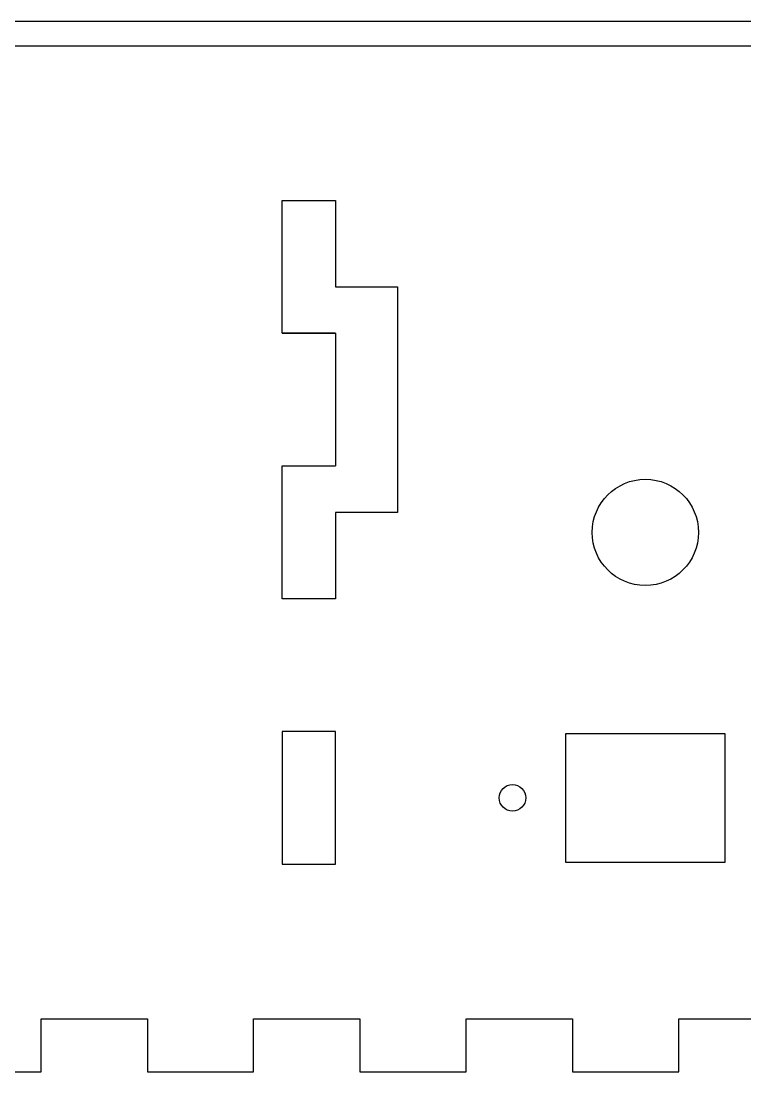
# Model space of a CAD drawing. Header units: millimetres. Extents: x -118 to 1034, y -2217 to 612.
# Drawn here: x 517.2 to 599, y 492.9 to 611.6 of the extents above; entities that cross this region are included whole.
import ezdxf

# ---------------------------------------------------------------- set-up
doc = ezdxf.new("R2010")
doc.units = ezdxf.units.MM
doc.layers.add('Holes', color=1, linetype='Continuous', plot=False)
doc.layers.add('text', color=5, linetype='Continuous')

# ---------------------------------------------------------------- blocks, each defined once
blk = doc.blocks.new('Back Panel')
for p, q in [((0, 2.8), (208.5, 2.8)), ((0, 2.8), (208.5, 2.8)), ((0, 2.8), (208.5, 2.8)), ((0, 2.8), (208.5, 2.8)), ((0, 2.8), (208.5, 2.8)), ((0, 2.8), (208.5, 2.8)), ((0, 2.8), (208.5, 2.8)), ((0, 2.8), (208.5, 2.8)), ((0, 2.8), (208.5, 2.8)), ((0, 2.8), (208.5, 2.8)), ((0, 2.8), (208.5, 2.8)), ((0, 2.8), (208.5, 2.8)), ((0, 2.8), (208.5, 2.8)), ((0, 2.8), (208.5, 2.8)), ((0, 2.8), (208.5, 2.8)), ((0, 2.8), (208.5, 2.8)), ((0, 2.8), (208.5, 2.8)), ((0, 2.8), (208.5, 2.8)), ((0, 2.8), (208.5, 2.8)), ((0, 2.8), (208.5, 2.8)), ((0, 2.8), (208.5, 2.8)), ((0, 2.8), (208.5, 2.8)), ((0, 2.8), (208.5, 2.8)), ((0, 2.8), (208.5, 2.8)), ((0, 2.8), (208.5, 2.8)), ((0, 2.8), (208.5, 2.8)), ((0, 2.8), (208.5, 2.8)), ((0, 2.8), (208.5, 2.8)), ((0, 2.8), (208.5, 2.8)), ((0, 2.8), (208.5, 2.8)), ((84, -115.95), (84, -109.95)), ((84, -109.95), (96, -109.95)), ((84, -115.95), (84, -109.95)), ((84, -109.95), (96, -109.95)), ((84, -115.95), (84, -109.95)), ((84, -109.95), (96, -109.95)), ((84, -115.95), (84, -109.95)), ((84, -109.95), (96, -109.95)), ((84, -115.95), (84, -109.95)), ((84, -109.95), (96, -109.95)), ((84, -115.95), (84, -109.95)), ((84, -109.95), (96, -109.95)), ((84, -115.95), (84, -109.95)), ((84, -109.95), (96, -109.95)), ((84, -115.95), (84, -109.95)), ((84, -109.95), (96, -109.95)), ((84, -115.95), (84, -109.95)), ((84, -109.95), (96, -109.95)), ((84, -115.95), (84, -109.95)), ((84, -109.95), (96, -109.95)), ((84, -115.95), (84, -109.95)), ((84, -109.95), (96, -109.95)), ((84, -115.95), (84, -109.95)), ((84, -109.95), (96, -109.95)), ((84, -115.95), (84, -109.95)), ((84, -109.95), (96, -109.95)), ((84, -115.95), (84, -109.95)), ((84, -109.95), (96, -109.95)), ((84, -115.95), (84, -109.95)), ((84, -109.95), (96, -109.95)), ((84, -115.95), (84, -109.95)), ((84, -109.95), (96, -109.95)), ((84, -115.95), (84, -109.95)), ((84, -109.95), (96, -109.95)), ((84, -115.95), (84, -109.95)), ((84, -109.95), (96, -109.95)), ((84, -115.95), (84, -109.95)), ((84, -109.95), (96, -109.95)), ((84, -115.95), (84, -109.95)), ((84, -109.95), (96, -109.95)), ((84, -115.95), (84, -109.95)), ((84, -109.95), (96, -109.95)), ((84, -115.95), (84, -109.95)), ((84, -109.95), (96, -109.95)), ((84, -115.95), (84, -109.95)), ((84, -109.95), (96, -109.95)), ((84, -115.95), (84, -109.95)), ((84, -109.95), (96, -109.95)), ((84, -115.95), (84, -109.95)), ((84, -109.95), (96, -109.95)), ((84, -115.95), (84, -109.95)), ((84, -109.95), (96, -109.95)), ((84, -115.95), (84, -109.95)), ((84, -109.95), (96, -109.95)), ((84, -115.95), (84, -109.95)), ((84, -109.95), (96, -109.95)), ((84, -115.95), (84, -109.95)), ((84, -109.95), (96, -109.95)), ((84, -115.95), (84, -109.95)), ((84, -109.95), (96, -109.95)), ((96, -109.95), (96, -115.95)), ((96, -109.95), (96, -115.95)), ((96, -109.95), (96, -115.95)), ((96, -109.95), (96, -115.95)), ((96, -109.95), (96, -115.95)), ((96, -109.95), (96, -115.95)), ((96, -109.95), (96, -115.95)), ((96, -109.95), (96, -115.95)), ((96, -109.95), (96, -115.95)), ((96, -109.95), (96, -115.95)), ((96, -109.95), (96, -115.95)), ((96, -109.95), (96, -115.95)), ((96, -109.95), (96, -115.95)), ((96, -109.95), (96, -115.95)), ((96, -109.95), (96, -115.95)), ((96, -109.95), (96, -115.95)), ((96, -109.95), (96, -115.95)), ((96, -109.95), (96, -115.95)), ((96, -109.95), (96, -115.95)), ((96, -109.95), (96, -115.95)), ((96, -109.95), (96, -115.95)), ((96, -109.95), (96, -115.95)), ((96, -109.95), (96, -115.95)), ((96, -109.95), (96, -115.95)), ((96, -109.95), (96, -115.95)), ((96, -109.95), (96, -115.95)), ((96, -109.95), (96, -115.95)), ((96, -109.95), (96, -115.95)), ((96, -109.95), (96, -115.95)), ((96, -109.95), (96, -115.95)), ((108, -115.95), (108, -109.95)), ((108, -109.95), (120, -109.95)), ((108, -115.95), (108, -109.95)), ((108, -109.95), (120, -109.95)), ((108, -115.95), (108, -109.95)), ((108, -109.95), (120, -109.95)), ((108, -115.95), (108, -109.95)), ((108, -109.95), (120, -109.95)), ((108, -115.95), (108, -109.95)), ((108, -109.95), (120, -109.95)), ((108, -115.95), (108, -109.95)), ((108, -109.95), (120, -109.95)), ((108, -115.95), (108, -109.95)), ((108, -109.95), (120, -109.95)), ((108, -115.95), (108, -109.95)), ((108, -109.95), (120, -109.95)), ((108, -115.95), (108, -109.95)), ((108, -109.95), (120, -109.95)), ((108, -115.95), (108, -109.95)), ((108, -109.95), (120, -109.95)), ((108, -115.95), (108, -109.95)), ((108, -109.95), (120, -109.95)), ((108, -115.95), (108, -109.95)), ((108, -109.95), (120, -109.95)), ((108, -115.95), (108, -109.95)), ((108, -109.95), (120, -109.95)), ((108, -115.95), (108, -109.95)), ((108, -109.95), (120, -109.95)), ((108, -115.95), (108, -109.95)), ((108, -109.95), (120, -109.95)), ((108, -115.95), (108, -109.95)), ((108, -109.95), (120, -109.95)), ((108, -115.95), (108, -109.95)), ((108, -109.95), (120, -109.95)), ((108, -115.95), (108, -109.95)), ((108, -109.95), (120, -109.95)), ((108, -115.95), (108, -109.95)), ((108, -109.95), (120, -109.95)), ((108, -115.95), (108, -109.95)), ((108, -109.95), (120, -109.95)), ((108, -115.95), (108, -109.95)), ((108, -109.95), (120, -109.95)), ((108, -115.95), (108, -109.95)), ((108, -109.95), (120, -109.95)), ((108, -115.95), (108, -109.95)), ((108, -109.95), (120, -109.95)), ((108, -115.95), (108, -109.95)), ((108, -109.95), (120, -109.95)), ((108, -115.95), (108, -109.95)), ((108, -109.95), (120, -109.95)), ((108, -115.95), (108, -109.95)), ((108, -109.95), (120, -109.95)), ((108, -115.95), (108, -109.95)), ((108, -109.95), (120, -109.95)), ((108, -115.95), (108, -109.95)), ((108, -109.95), (120, -109.95)), ((108, -115.95), (108, -109.95)), ((108, -109.95), (120, -109.95)), ((108, -115.95), (108, -109.95)), ((108, -109.95), (120, -109.95)), ((120, -109.95), (120, -115.95)), ((120, -109.95), (120, -115.95)), ((120, -109.95), (120, -115.95)), ((120, -109.95), (120, -115.95)), ((120, -109.95), (120, -115.95)), ((120, -109.95), (120, -115.95)), ((120, -109.95), (120, -115.95)), ((120, -109.95), (120, -115.95)), ((120, -109.95), (120, -115.95)), ((120, -109.95), (120, -115.95)), ((120, -109.95), (120, -115.95)), ((120, -109.95), (120, -115.95)), ((120, -109.95), (120, -115.95)), ((120, -109.95), (120, -115.95)), ((120, -109.95), (120, -115.95)), ((120, -109.95), (120, -115.95)), ((120, -109.95), (120, -115.95)), ((120, -109.95), (120, -115.95)), ((120, -109.95), (120, -115.95)), ((120, -109.95), (120, -115.95)), ((120, -109.95), (120, -115.95)), ((120, -109.95), (120, -115.95)), ((120, -109.95), (120, -115.95)), ((120, -109.95), (120, -115.95)), ((120, -109.95), (120, -115.95)), ((120, -109.95), (120, -115.95)), ((120, -109.95), (120, -115.95)), ((120, -109.95), (120, -115.95)), ((120, -109.95), (120, -115.95)), ((120, -109.95), (120, -115.95)), ((132, -115.95), (132, -109.95)), ((132, -109.95), (144, -109.95)), ((132, -115.95), (132, -109.95)), ((132, -109.95), (144, -109.95)), ((132, -115.95), (132, -109.95)), ((132, -109.95), (144, -109.95)), ((132, -115.95), (132, -109.95)), ((132, -109.95), (144, -109.95)), ((132, -115.95), (132, -109.95)), ((132, -109.95), (144, -109.95)), ((132, -115.95), (132, -109.95)), ((132, -109.95), (144, -109.95)), ((132, -115.95), (132, -109.95)), ((132, -109.95), (144, -109.95)), ((132, -115.95), (132, -109.95)), ((132, -109.95), (144, -109.95)), ((132, -115.95), (132, -109.95)), ((132, -109.95), (144, -109.95)), ((132, -115.95), (132, -109.95)), ((132, -109.95), (144, -109.95)), ((132, -115.95), (132, -109.95)), ((132, -109.95), (144, -109.95)), ((132, -115.95), (132, -109.95)), ((132, -109.95), (144, -109.95)), ((132, -115.95), (132, -109.95)), ((132, -109.95), (144, -109.95)), ((132, -115.95), (132, -109.95)), ((132, -109.95), (144, -109.95)), ((132, -115.95), (132, -109.95)), ((132, -109.95), (144, -109.95)), ((132, -115.95), (132, -109.95)), ((132, -109.95), (144, -109.95)), ((132, -115.95), (132, -109.95)), ((132, -109.95), (144, -109.95)), ((132, -115.95), (132, -109.95)), ((132, -109.95), (144, -109.95)), ((132, -115.95), (132, -109.95)), ((132, -109.95), (144, -109.95)), ((132, -115.95), (132, -109.95)), ((132, -109.95), (144, -109.95)), ((132, -115.95), (132, -109.95)), ((132, -109.95), (144, -109.95)), ((132, -115.95), (132, -109.95)), ((132, -109.95), (144, -109.95)), ((132, -115.95), (132, -109.95)), ((132, -109.95), (144, -109.95)), ((132, -115.95), (132, -109.95)), ((132, -109.95), (144, -109.95)), ((132, -115.95), (132, -109.95)), ((132, -109.95), (144, -109.95)), ((132, -115.95), (132, -109.95)), ((132, -109.95), (144, -109.95)), ((132, -115.95), (132, -109.95)), ((132, -109.95), (144, -109.95)), ((132, -115.95), (132, -109.95)), ((132, -109.95), (144, -109.95)), ((132, -115.95), (132, -109.95)), ((132, -109.95), (144, -109.95)), ((132, -115.95), (132, -109.95)), ((132, -109.95), (144, -109.95)), ((144, -109.95), (144, -115.95)), ((144, -109.95), (144, -115.95)), ((144, -109.95), (144, -115.95)), ((144, -109.95), (144, -115.95)), ((144, -109.95), (144, -115.95)), ((144, -109.95), (144, -115.95)), ((144, -109.95), (144, -115.95)), ((144, -109.95), (144, -115.95)), ((144, -109.95), (144, -115.95)), ((144, -109.95), (144, -115.95)), ((144, -109.95), (144, -115.95)), ((144, -109.95), (144, -115.95)), ((144, -109.95), (144, -115.95)), ((144, -109.95), (144, -115.95)), ((144, -109.95), (144, -115.95)), ((144, -109.95), (144, -115.95)), ((144, -109.95), (144, -115.95)), ((144, -109.95), (144, -115.95)), ((144, -109.95), (144, -115.95)), ((144, -109.95), (144, -115.95)), ((144, -109.95), (144, -115.95)), ((144, -109.95), (144, -115.95)), ((144, -109.95), (144, -115.95)), ((144, -109.95), (144, -115.95)), ((144, -109.95), (144, -115.95)), ((144, -109.95), (144, -115.95)), ((144, -109.95), (144, -115.95)), ((144, -109.95), (144, -115.95)), ((144, -109.95), (144, -115.95)), ((144, -109.95), (144, -115.95)), ((156, -115.95), (156, -109.95)), ((156, -109.95), (168, -109.95)), ((156, -115.95), (156, -109.95)), ((156, -109.95), (168, -109.95)), ((156, -115.95), (156, -109.95)), ((156, -109.95), (168, -109.95)), ((156, -115.95), (156, -109.95)), ((156, -109.95), (168, -109.95)), ((156, -115.95), (156, -109.95)), ((156, -109.95), (168, -109.95)), ((156, -115.95), (156, -109.95)), ((156, -109.95), (168, -109.95)), ((156, -115.95), (156, -109.95)), ((156, -109.95), (168, -109.95)), ((156, -115.95), (156, -109.95)), ((156, -109.95), (168, -109.95)), ((156, -115.95), (156, -109.95)), ((156, -109.95), (168, -109.95)), ((156, -115.95), (156, -109.95)), ((156, -109.95), (168, -109.95)), ((156, -115.95), (156, -109.95)), ((156, -109.95), (168, -109.95)), ((156, -115.95), (156, -109.95)), ((156, -109.95), (168, -109.95)), ((156, -115.95), (156, -109.95)), ((156, -109.95), (168, -109.95)), ((156, -115.95), (156, -109.95)), ((156, -109.95), (168, -109.95)), ((156, -115.95), (156, -109.95)), ((156, -109.95), (168, -109.95)), ((156, -115.95), (156, -109.95)), ((156, -109.95), (168, -109.95)), ((156, -115.95), (156, -109.95)), ((156, -109.95), (168, -109.95)), ((156, -115.95), (156, -109.95)), ((156, -109.95), (168, -109.95)), ((156, -115.95), (156, -109.95)), ((156, -109.95), (168, -109.95)), ((156, -115.95), (156, -109.95)), ((156, -109.95), (168, -109.95)), ((156, -115.95), (156, -109.95)), ((156, -109.95), (168, -109.95)), ((156, -115.95), (156, -109.95)), ((156, -109.95), (168, -109.95)), ((156, -115.95), (156, -109.95)), ((156, -109.95), (168, -109.95)), ((156, -115.95), (156, -109.95)), ((156, -109.95), (168, -109.95)), ((156, -115.95), (156, -109.95)), ((156, -109.95), (168, -109.95)), ((156, -115.95), (156, -109.95)), ((156, -109.95), (168, -109.95)), ((156, -115.95), (156, -109.95)), ((156, -109.95), (168, -109.95)), ((156, -115.95), (156, -109.95)), ((156, -109.95), (168, -109.95)), ((156, -115.95), (156, -109.95)), ((156, -109.95), (168, -109.95)), ((156, -115.95), (156, -109.95)), ((156, -109.95), (168, -109.95)), ((72, -115.95), (84, -115.95)), ((72, -115.95), (84, -115.95)), ((72, -115.95), (84, -115.95)), ((72, -115.95), (84, -115.95)), ((72, -115.95), (84, -115.95)), ((72, -115.95), (84, -115.95)), ((72, -115.95), (84, -115.95)), ((72, -115.95), (84, -115.95)), ((72, -115.95), (84, -115.95)), ((72, -115.95), (84, -115.95)), ((72, -115.95), (84, -115.95)), ((72, -115.95), (84, -115.95)), ((72, -115.95), (84, -115.95)), ((72, -115.95), (84, -115.95)), ((72, -115.95), (84, -115.95)), ((72, -115.95), (84, -115.95)), ((72, -115.95), (84, -115.95)), ((72, -115.95), (84, -115.95)), ((72, -115.95), (84, -115.95)), ((72, -115.95), (84, -115.95)), ((72, -115.95), (84, -115.95)), ((72, -115.95), (84, -115.95)), ((72, -115.95), (84, -115.95)), ((72, -115.95), (84, -115.95)), ((72, -115.95), (84, -115.95)), ((72, -115.95), (84, -115.95)), ((72, -115.95), (84, -115.95)), ((72, -115.95), (84, -115.95)), ((72, -115.95), (84, -115.95)), ((72, -115.95), (84, -115.95)), ((96, -115.95), (108, -115.95)), ((96, -115.95), (108, -115.95)), ((96, -115.95), (108, -115.95)), ((96, -115.95), (108, -115.95)), ((96, -115.95), (108, -115.95)), ((96, -115.95), (108, -115.95)), ((96, -115.95), (108, -115.95)), ((96, -115.95), (108, -115.95)), ((96, -115.95), (108, -115.95)), ((96, -115.95), (108, -115.95)), ((96, -115.95), (108, -115.95)), ((96, -115.95), (108, -115.95)), ((96, -115.95), (108, -115.95)), ((96, -115.95), (108, -115.95)), ((96, -115.95), (108, -115.95)), ((96, -115.95), (108, -115.95)), ((96, -115.95), (108, -115.95)), ((96, -115.95), (108, -115.95)), ((96, -115.95), (108, -115.95)), ((96, -115.95), (108, -115.95)), ((96, -115.95), (108, -115.95)), ((96, -115.95), (108, -115.95)), ((96, -115.95), (108, -115.95)), ((96, -115.95), (108, -115.95)), ((96, -115.95), (108, -115.95)), ((96, -115.95), (108, -115.95)), ((96, -115.95), (108, -115.95)), ((96, -115.95), (108, -115.95)), ((96, -115.95), (108, -115.95)), ((96, -115.95), (108, -115.95)), ((120, -115.95), (132, -115.95)), ((120, -115.95), (132, -115.95)), ((120, -115.95), (132, -115.95)), ((120, -115.95), (132, -115.95)), ((120, -115.95), (132, -115.95)), ((120, -115.95), (132, -115.95)), ((120, -115.95), (132, -115.95)), ((120, -115.95), (132, -115.95)), ((120, -115.95), (132, -115.95)), ((120, -115.95), (132, -115.95)), ((120, -115.95), (132, -115.95)), ((120, -115.95), (132, -115.95)), ((120, -115.95), (132, -115.95)), ((120, -115.95), (132, -115.95)), ((120, -115.95), (132, -115.95)), ((120, -115.95), (132, -115.95)), ((120, -115.95), (132, -115.95)), ((120, -115.95), (132, -115.95)), ((120, -115.95), (132, -115.95)), ((120, -115.95), (132, -115.95)), ((120, -115.95), (132, -115.95)), ((120, -115.95), (132, -115.95)), ((120, -115.95), (132, -115.95)), ((120, -115.95), (132, -115.95)), ((120, -115.95), (132, -115.95)), ((120, -115.95), (132, -115.95)), ((120, -115.95), (132, -115.95)), ((120, -115.95), (132, -115.95)), ((120, -115.95), (132, -115.95)), ((120, -115.95), (132, -115.95)), ((144, -115.95), (156, -115.95)), ((144, -115.95), (156, -115.95)), ((144, -115.95), (156, -115.95)), ((144, -115.95), (156, -115.95)), ((144, -115.95), (156, -115.95)), ((144, -115.95), (156, -115.95)), ((144, -115.95), (156, -115.95)), ((144, -115.95), (156, -115.95)), ((144, -115.95), (156, -115.95)), ((144, -115.95), (156, -115.95)), ((144, -115.95), (156, -115.95)), ((144, -115.95), (156, -115.95)), ((144, -115.95), (156, -115.95)), ((144, -115.95), (156, -115.95)), ((144, -115.95), (156, -115.95)), ((144, -115.95), (156, -115.95)), ((144, -115.95), (156, -115.95)), ((144, -115.95), (156, -115.95)), ((144, -115.95), (156, -115.95)), ((144, -115.95), (156, -115.95)), ((144, -115.95), (156, -115.95)), ((144, -115.95), (156, -115.95)), ((144, -115.95), (156, -115.95)), ((144, -115.95), (156, -115.95)), ((144, -115.95), (156, -115.95)), ((144, -115.95), (156, -115.95)), ((144, -115.95), (156, -115.95)), ((144, -115.95), (156, -115.95)), ((144, -115.95), (156, -115.95)), ((144, -115.95), (156, -115.95))]:
    blk.add_line(p, q)
at = {"layer": 'Holes'}
for p, q in [((111.23, -32.48), (111.23, -17.48)), ((111.23, -17.48), (117.23, -17.48)), ((111.23, -32.48), (111.23, -17.48)), ((111.23, -17.48), (117.23, -17.48)), ((111.23, -32.48), (111.23, -17.48)), ((111.23, -17.48), (117.23, -17.48)), ((111.23, -32.48), (111.23, -17.48)), ((111.23, -17.48), (117.23, -17.48)), ((111.23, -32.48), (111.23, -17.48)), ((111.23, -17.48), (117.23, -17.48)), ((111.23, -32.48), (111.23, -17.48)), ((111.23, -17.48), (117.23, -17.48)), ((111.23, -32.48), (111.23, -17.48)), ((111.23, -17.48), (117.23, -17.48)), ((111.23, -32.48), (111.23, -17.48)), ((111.23, -17.48), (117.23, -17.48)), ((111.23, -32.48), (111.23, -17.48)), ((111.23, -17.48), (117.23, -17.48)), ((111.23, -32.48), (111.23, -17.48)), ((111.23, -17.48), (117.23, -17.48)), ((111.23, -32.48), (111.23, -17.48)), ((111.23, -17.48), (117.23, -17.48)), ((111.23, -32.48), (111.23, -17.48)), ((111.23, -17.48), (117.23, -17.48)), ((111.23, -32.48), (111.23, -17.48)), ((111.23, -17.48), (117.23, -17.48)), ((111.23, -32.48), (111.23, -17.48)), ((111.23, -17.48), (117.23, -17.48)), ((111.23, -32.48), (111.23, -17.48)), ((111.23, -17.48), (117.23, -17.48)), ((111.23, -32.48), (111.23, -17.48)), ((111.23, -17.48), (117.23, -17.48)), ((111.23, -32.48), (111.23, -17.48)), ((111.23, -17.48), (117.23, -17.48)), ((111.23, -32.48), (111.23, -17.48)), ((111.23, -17.48), (117.23, -17.48)), ((111.23, -32.48), (111.23, -17.48)), ((111.23, -17.48), (117.23, -17.48)), ((111.23, -32.48), (111.23, -17.48)), ((111.23, -17.48), (117.23, -17.48)), ((111.23, -32.48), (111.23, -17.48)), ((111.23, -17.48), (117.23, -17.48)), ((111.23, -32.48), (111.23, -17.48)), ((111.23, -17.48), (117.23, -17.48)), ((111.23, -32.48), (111.23, -17.48)), ((111.23, -17.48), (117.23, -17.48)), ((111.23, -32.48), (111.23, -17.48)), ((111.23, -17.48), (117.23, -17.48)), ((111.23, -32.48), (111.23, -17.48)), ((111.23, -17.48), (117.23, -17.48)), ((111.23, -32.48), (111.23, -17.48)), ((111.23, -17.48), (117.23, -17.48)), ((111.23, -32.48), (111.23, -17.48)), ((111.23, -17.48), (117.23, -17.48)), ((111.23, -32.48), (111.23, -17.48)), ((111.23, -17.48), (117.23, -17.48)), ((111.23, -32.48), (111.23, -17.48)), ((111.23, -17.48), (117.23, -17.48)), ((111.23, -32.48), (111.23, -17.48)), ((111.23, -17.48), (117.23, -17.48)), ((117.23, -17.48), (117.23, -27.23)), ((117.23, -17.48), (117.23, -27.23)), ((117.23, -17.48), (117.23, -27.23)), ((117.23, -17.48), (117.23, -27.23)), ((117.23, -17.48), (117.23, -27.23)), ((117.23, -17.48), (117.23, -27.23)), ((117.23, -17.48), (117.23, -27.23)), ((117.23, -17.48), (117.23, -27.23)), ((117.23, -17.48), (117.23, -27.23)), ((117.23, -17.48), (117.23, -27.23)), ((117.23, -17.48), (117.23, -27.23)), ((117.23, -17.48), (117.23, -27.23)), ((117.23, -17.48), (117.23, -27.23)), ((117.23, -17.48), (117.23, -27.23)), ((117.23, -17.48), (117.23, -27.23)), ((117.23, -17.48), (117.23, -27.23)), ((117.23, -17.48), (117.23, -27.23)), ((117.23, -17.48), (117.23, -27.23)), ((117.23, -17.48), (117.23, -27.23)), ((117.23, -17.48), (117.23, -27.23)), ((117.23, -17.48), (117.23, -27.23)), ((117.23, -17.48), (117.23, -27.23)), ((117.23, -17.48), (117.23, -27.23)), ((117.23, -17.48), (117.23, -27.23)), ((117.23, -17.48), (117.23, -27.23)), ((117.23, -17.48), (117.23, -27.23)), ((117.23, -17.48), (117.23, -27.23)), ((117.23, -17.48), (117.23, -27.23)), ((117.23, -17.48), (117.23, -27.23)), ((117.23, -17.48), (117.23, -27.23)), ((117.23, -27.23), (124.23, -27.23)), ((117.23, -27.23), (124.23, -27.23)), ((117.23, -27.23), (124.23, -27.23)), ((117.23, -27.23), (124.23, -27.23)), ((117.23, -27.23), (124.23, -27.23)), ((117.23, -27.23), (124.23, -27.23)), ((117.23, -27.23), (124.23, -27.23)), ((117.23, -27.23), (124.23, -27.23)), ((117.23, -27.23), (124.23, -27.23)), ((117.23, -27.23), (124.23, -27.23)), ((117.23, -27.23), (124.23, -27.23)), ((117.23, -27.23), (124.23, -27.23)), ((117.23, -27.23), (124.23, -27.23)), ((117.23, -27.23), (124.23, -27.23)), ((117.23, -27.23), (124.23, -27.23)), ((117.23, -27.23), (124.23, -27.23)), ((117.23, -27.23), (124.23, -27.23)), ((117.23, -27.23), (124.23, -27.23)), ((117.23, -27.23), (124.23, -27.23)), ((117.23, -27.23), (124.23, -27.23)), ((117.23, -27.23), (124.23, -27.23)), ((117.23, -27.23), (124.23, -27.23)), ((117.23, -27.23), (124.23, -27.23)), ((117.23, -27.23), (124.23, -27.23)), ((117.23, -27.23), (124.23, -27.23)), ((117.23, -27.23), (124.23, -27.23)), ((117.23, -27.23), (124.23, -27.23)), ((117.23, -27.23), (124.23, -27.23)), ((117.23, -27.23), (124.23, -27.23)), ((117.23, -27.23), (124.23, -27.23)), ((124.23, -27.23), (124.23, -52.73)), ((124.23, -27.23), (124.23, -52.73)), ((124.23, -27.23), (124.23, -52.73)), ((124.23, -27.23), (124.23, -52.73)), ((124.23, -27.23), (124.23, -52.73)), ((124.23, -27.23), (124.23, -52.73)), ((124.23, -27.23), (124.23, -52.73)), ((124.23, -27.23), (124.23, -52.73)), ((124.23, -27.23), (124.23, -52.73)), ((124.23, -27.23), (124.23, -52.73)), ((124.23, -27.23), (124.23, -52.73)), ((124.23, -27.23), (124.23, -52.73)), ((124.23, -27.23), (124.23, -52.73)), ((124.23, -27.23), (124.23, -52.73)), ((124.23, -27.23), (124.23, -52.73)), ((124.23, -27.23), (124.23, -52.73)), ((124.23, -27.23), (124.23, -52.73)), ((124.23, -27.23), (124.23, -52.73)), ((124.23, -27.23), (124.23, -52.73)), ((124.23, -27.23), (124.23, -52.73)), ((124.23, -27.23), (124.23, -52.73)), ((124.23, -27.23), (124.23, -52.73)), ((124.23, -27.23), (124.23, -52.73)), ((124.23, -27.23), (124.23, -52.73)), ((124.23, -27.23), (124.23, -52.73)), ((124.23, -27.23), (124.23, -52.73)), ((124.23, -27.23), (124.23, -52.73)), ((124.23, -27.23), (124.23, -52.73)), ((124.23, -27.23), (124.23, -52.73)), ((124.23, -27.23), (124.23, -52.73)), ((117.23, -32.48), (111.23, -32.48)), ((111.23, -32.48), (117.23, -32.48)), ((117.23, -32.48), (111.23, -32.48)), ((111.23, -32.48), (117.23, -32.48)), ((117.23, -32.48), (111.23, -32.48)), ((111.23, -32.48), (117.23, -32.48)), ((117.23, -32.48), (111.23, -32.48)), ((111.23, -32.48), (117.23, -32.48)), ((117.23, -32.48), (111.23, -32.48)), ((111.23, -32.48), (117.23, -32.48)), ((117.23, -32.48), (111.23, -32.48)), ((111.23, -32.48), (117.23, -32.48)), ((117.23, -32.48), (111.23, -32.48)), ((111.23, -32.48), (117.23, -32.48)), ((117.23, -32.48), (111.23, -32.48)), ((111.23, -32.48), (117.23, -32.48)), ((117.23, -32.48), (111.23, -32.48)), ((111.23, -32.48), (117.23, -32.48)), ((117.23, -32.48), (111.23, -32.48)), ((111.23, -32.48), (117.23, -32.48)), ((117.23, -32.48), (111.23, -32.48)), ((111.23, -32.48), (117.23, -32.48)), ((117.23, -32.48), (111.23, -32.48)), ((111.23, -32.48), (117.23, -32.48)), ((117.23, -32.48), (111.23, -32.48)), ((111.23, -32.48), (117.23, -32.48)), ((117.23, -32.48), (111.23, -32.48)), ((111.23, -32.48), (117.23, -32.48)), ((117.23, -32.48), (111.23, -32.48)), ((111.23, -32.48), (117.23, -32.48)), ((117.23, -32.48), (111.23, -32.48)), ((111.23, -32.48), (117.23, -32.48)), ((117.23, -32.48), (111.23, -32.48)), ((111.23, -32.48), (117.23, -32.48)), ((117.23, -32.48), (111.23, -32.48)), ((111.23, -32.48), (117.23, -32.48)), ((117.23, -32.48), (111.23, -32.48)), ((111.23, -32.48), (117.23, -32.48)), ((117.23, -32.48), (111.23, -32.48)), ((111.23, -32.48), (117.23, -32.48)), ((117.23, -32.48), (111.23, -32.48)), ((111.23, -32.48), (117.23, -32.48)), ((117.23, -32.48), (111.23, -32.48)), ((111.23, -32.48), (117.23, -32.48)), ((117.23, -32.48), (111.23, -32.48)), ((111.23, -32.48), (117.23, -32.48)), ((117.23, -32.48), (111.23, -32.48)), ((111.23, -32.48), (117.23, -32.48)), ((117.23, -32.48), (111.23, -32.48)), ((111.23, -32.48), (117.23, -32.48)), ((117.23, -32.48), (111.23, -32.48)), ((111.23, -32.48), (117.23, -32.48)), ((117.23, -32.48), (111.23, -32.48)), ((111.23, -32.48), (117.23, -32.48)), ((117.23, -32.48), (111.23, -32.48)), ((111.23, -32.48), (117.23, -32.48)), ((117.23, -32.48), (111.23, -32.48)), ((111.23, -32.48), (117.23, -32.48)), ((117.23, -32.48), (111.23, -32.48)), ((111.23, -32.48), (117.23, -32.48)), ((117.23, -32.48), (117.23, -47.48)), ((117.23, -32.48), (117.23, -47.48)), ((117.23, -32.48), (117.23, -47.48)), ((117.23, -32.48), (117.23, -47.48)), ((117.23, -32.48), (117.23, -47.48)), ((117.23, -32.48), (117.23, -47.48)), ((117.23, -32.48), (117.23, -47.48)), ((117.23, -32.48), (117.23, -47.48)), ((117.23, -32.48), (117.23, -47.48)), ((117.23, -32.48), (117.23, -47.48)), ((117.23, -32.48), (117.23, -47.48)), ((117.23, -32.48), (117.23, -47.48)), ((117.23, -32.48), (117.23, -47.48)), ((117.23, -32.48), (117.23, -47.48)), ((117.23, -32.48), (117.23, -47.48)), ((117.23, -32.48), (117.23, -47.48)), ((117.23, -32.48), (117.23, -47.48)), ((117.23, -32.48), (117.23, -47.48)), ((117.23, -32.48), (117.23, -47.48)), ((117.23, -32.48), (117.23, -47.48)), ((117.23, -32.48), (117.23, -47.48)), ((117.23, -32.48), (117.23, -47.48)), ((117.23, -32.48), (117.23, -47.48)), ((117.23, -32.48), (117.23, -47.48)), ((117.23, -32.48), (117.23, -47.48)), ((117.23, -32.48), (117.23, -47.48)), ((117.23, -32.48), (117.23, -47.48)), ((117.23, -32.48), (117.23, -47.48)), ((117.23, -32.48), (117.23, -47.48)), ((117.23, -32.48), (117.23, -47.48)), ((111.23, -62.48), (111.23, -47.48)), ((111.23, -47.48), (117.23, -47.48)), ((111.23, -47.48), (117.23, -47.48)), ((111.23, -62.48), (111.23, -47.48)), ((111.23, -47.48), (117.23, -47.48)), ((111.23, -47.48), (117.23, -47.48)), ((111.23, -62.48), (111.23, -47.48)), ((111.23, -47.48), (117.23, -47.48)), ((111.23, -47.48), (117.23, -47.48)), ((111.23, -62.48), (111.23, -47.48)), ((111.23, -47.48), (117.23, -47.48)), ((111.23, -47.48), (117.23, -47.48)), ((111.23, -62.48), (111.23, -47.48)), ((111.23, -47.48), (117.23, -47.48)), ((111.23, -47.48), (117.23, -47.48)), ((111.23, -62.48), (111.23, -47.48)), ((111.23, -47.48), (117.23, -47.48)), ((111.23, -47.48), (117.23, -47.48)), ((111.23, -62.48), (111.23, -47.48)), ((111.23, -47.48), (117.23, -47.48)), ((111.23, -47.48), (117.23, -47.48)), ((111.23, -62.48), (111.23, -47.48)), ((111.23, -47.48), (117.23, -47.48)), ((111.23, -47.48), (117.23, -47.48)), ((111.23, -62.48), (111.23, -47.48)), ((111.23, -47.48), (117.23, -47.48)), ((111.23, -47.48), (117.23, -47.48)), ((111.23, -62.48), (111.23, -47.48)), ((111.23, -47.48), (117.23, -47.48)), ((111.23, -47.48), (117.23, -47.48)), ((111.23, -62.48), (111.23, -47.48)), ((111.23, -47.48), (117.23, -47.48)), ((111.23, -47.48), (117.23, -47.48)), ((111.23, -62.48), (111.23, -47.48)), ((111.23, -47.48), (117.23, -47.48)), ((111.23, -47.48), (117.23, -47.48)), ((111.23, -62.48), (111.23, -47.48)), ((111.23, -47.48), (117.23, -47.48)), ((111.23, -47.48), (117.23, -47.48)), ((111.23, -62.48), (111.23, -47.48)), ((111.23, -47.48), (117.23, -47.48)), ((111.23, -47.48), (117.23, -47.48)), ((111.23, -62.48), (111.23, -47.48)), ((111.23, -47.48), (117.23, -47.48)), ((111.23, -47.48), (117.23, -47.48)), ((111.23, -62.48), (111.23, -47.48)), ((111.23, -47.48), (117.23, -47.48)), ((111.23, -47.48), (117.23, -47.48)), ((111.23, -62.48), (111.23, -47.48)), ((111.23, -47.48), (117.23, -47.48)), ((111.23, -47.48), (117.23, -47.48)), ((111.23, -62.48), (111.23, -47.48)), ((111.23, -47.48), (117.23, -47.48)), ((111.23, -47.48), (117.23, -47.48)), ((111.23, -62.48), (111.23, -47.48)), ((111.23, -47.48), (117.23, -47.48)), ((111.23, -47.48), (117.23, -47.48)), ((111.23, -62.48), (111.23, -47.48)), ((111.23, -47.48), (117.23, -47.48)), ((111.23, -47.48), (117.23, -47.48)), ((111.23, -62.48), (111.23, -47.48)), ((111.23, -47.48), (117.23, -47.48)), ((111.23, -47.48), (117.23, -47.48)), ((111.23, -62.48), (111.23, -47.48)), ((111.23, -47.48), (117.23, -47.48)), ((111.23, -47.48), (117.23, -47.48)), ((111.23, -62.48), (111.23, -47.48)), ((111.23, -47.48), (117.23, -47.48)), ((111.23, -47.48), (117.23, -47.48)), ((111.23, -62.48), (111.23, -47.48)), ((111.23, -47.48), (117.23, -47.48)), ((111.23, -47.48), (117.23, -47.48)), ((111.23, -62.48), (111.23, -47.48)), ((111.23, -47.48), (117.23, -47.48)), ((111.23, -47.48), (117.23, -47.48)), ((111.23, -62.48), (111.23, -47.48)), ((111.23, -47.48), (117.23, -47.48)), ((111.23, -47.48), (117.23, -47.48)), ((111.23, -62.48), (111.23, -47.48)), ((111.23, -47.48), (117.23, -47.48)), ((111.23, -47.48), (117.23, -47.48)), ((111.23, -62.48), (111.23, -47.48)), ((111.23, -47.48), (117.23, -47.48)), ((111.23, -47.48), (117.23, -47.48)), ((111.23, -62.48), (111.23, -47.48)), ((111.23, -47.48), (117.23, -47.48)), ((111.23, -47.48), (117.23, -47.48)), ((111.23, -62.48), (111.23, -47.48)), ((111.23, -47.48), (117.23, -47.48)), ((111.23, -47.48), (117.23, -47.48)), ((117.23, -47.48), (117.23, -47.48)), ((117.23, -47.48), (117.23, -47.48)), ((117.23, -47.48), (117.23, -47.48)), ((117.23, -47.48), (117.23, -47.48)), ((117.23, -47.48), (117.23, -47.48)), ((117.23, -47.48), (117.23, -47.48)), ((117.23, -47.48), (117.23, -47.48)), ((117.23, -47.48), (117.23, -47.48)), ((117.23, -47.48), (117.23, -47.48)), ((117.23, -47.48), (117.23, -47.48)), ((117.23, -47.48), (117.23, -47.48)), ((117.23, -47.48), (117.23, -47.48)), ((117.23, -47.48), (117.23, -47.48)), ((117.23, -47.48), (117.23, -47.48)), ((117.23, -47.48), (117.23, -47.48)), ((117.23, -47.48), (117.23, -47.48)), ((117.23, -47.48), (117.23, -47.48)), ((117.23, -47.48), (117.23, -47.48)), ((117.23, -47.48), (117.23, -47.48)), ((117.23, -47.48), (117.23, -47.48)), ((117.23, -47.48), (117.23, -47.48)), ((117.23, -47.48), (117.23, -47.48)), ((117.23, -47.48), (117.23, -47.48)), ((117.23, -47.48), (117.23, -47.48)), ((117.23, -47.48), (117.23, -47.48)), ((117.23, -47.48), (117.23, -47.48)), ((117.23, -47.48), (117.23, -47.48)), ((117.23, -47.48), (117.23, -47.48)), ((117.23, -47.48), (117.23, -47.48)), ((117.23, -47.48), (117.23, -47.48)), ((117.23, -52.73), (117.23, -62.48)), ((124.23, -52.73), (117.23, -52.73)), ((124.23, -52.73), (117.23, -52.73)), ((117.23, -52.73), (117.23, -62.48)), ((124.23, -52.73), (117.23, -52.73)), ((117.23, -52.73), (117.23, -62.48)), ((124.23, -52.73), (117.23, -52.73)), ((117.23, -52.73), (117.23, -62.48)), ((124.23, -52.73), (117.23, -52.73)), ((117.23, -52.73), (117.23, -62.48)), ((124.23, -52.73), (117.23, -52.73)), ((117.23, -52.73), (117.23, -62.48)), ((124.23, -52.73), (117.23, -52.73)), ((117.23, -52.73), (117.23, -62.48)), ((124.23, -52.73), (117.23, -52.73)), ((117.23, -52.73), (117.23, -62.48)), ((124.23, -52.73), (117.23, -52.73)), ((117.23, -52.73), (117.23, -62.48)), ((124.23, -52.73), (117.23, -52.73)), ((117.23, -52.73), (117.23, -62.48)), ((124.23, -52.73), (117.23, -52.73)), ((117.23, -52.73), (117.23, -62.48)), ((124.23, -52.73), (117.23, -52.73)), ((117.23, -52.73), (117.23, -62.48)), ((124.23, -52.73), (117.23, -52.73)), ((117.23, -52.73), (117.23, -62.48)), ((124.23, -52.73), (117.23, -52.73)), ((117.23, -52.73), (117.23, -62.48)), ((124.23, -52.73), (117.23, -52.73)), ((117.23, -52.73), (117.23, -62.48)), ((124.23, -52.73), (117.23, -52.73)), ((117.23, -52.73), (117.23, -62.48)), ((124.23, -52.73), (117.23, -52.73)), ((117.23, -52.73), (117.23, -62.48)), ((124.23, -52.73), (117.23, -52.73)), ((117.23, -52.73), (117.23, -62.48)), ((124.23, -52.73), (117.23, -52.73)), ((117.23, -52.73), (117.23, -62.48)), ((124.23, -52.73), (117.23, -52.73)), ((117.23, -52.73), (117.23, -62.48)), ((124.23, -52.73), (117.23, -52.73)), ((117.23, -52.73), (117.23, -62.48)), ((124.23, -52.73), (117.23, -52.73)), ((117.23, -52.73), (117.23, -62.48)), ((124.23, -52.73), (117.23, -52.73)), ((117.23, -52.73), (117.23, -62.48)), ((124.23, -52.73), (117.23, -52.73)), ((117.23, -52.73), (117.23, -62.48)), ((124.23, -52.73), (117.23, -52.73)), ((117.23, -52.73), (117.23, -62.48)), ((124.23, -52.73), (117.23, -52.73)), ((117.23, -52.73), (117.23, -62.48)), ((124.23, -52.73), (117.23, -52.73)), ((117.23, -52.73), (117.23, -62.48)), ((124.23, -52.73), (117.23, -52.73)), ((117.23, -52.73), (117.23, -62.48)), ((124.23, -52.73), (117.23, -52.73)), ((117.23, -52.73), (117.23, -62.48)), ((124.23, -52.73), (117.23, -52.73)), ((117.23, -52.73), (117.23, -62.48)), ((117.23, -62.48), (111.23, -62.48)), ((117.23, -62.48), (111.23, -62.48)), ((117.23, -62.48), (111.23, -62.48)), ((117.23, -62.48), (111.23, -62.48)), ((117.23, -62.48), (111.23, -62.48)), ((117.23, -62.48), (111.23, -62.48)), ((117.23, -62.48), (111.23, -62.48)), ((117.23, -62.48), (111.23, -62.48)), ((117.23, -62.48), (111.23, -62.48)), ((117.23, -62.48), (111.23, -62.48)), ((117.23, -62.48), (111.23, -62.48)), ((117.23, -62.48), (111.23, -62.48)), ((117.23, -62.48), (111.23, -62.48)), ((117.23, -62.48), (111.23, -62.48)), ((117.23, -62.48), (111.23, -62.48)), ((117.23, -62.48), (111.23, -62.48)), ((117.23, -62.48), (111.23, -62.48)), ((117.23, -62.48), (111.23, -62.48)), ((117.23, -62.48), (111.23, -62.48)), ((117.23, -62.48), (111.23, -62.48)), ((117.23, -62.48), (111.23, -62.48)), ((117.23, -62.48), (111.23, -62.48)), ((117.23, -62.48), (111.23, -62.48)), ((117.23, -62.48), (111.23, -62.48)), ((117.23, -62.48), (111.23, -62.48)), ((117.23, -62.48), (111.23, -62.48)), ((117.23, -62.48), (111.23, -62.48)), ((117.23, -62.48), (111.23, -62.48)), ((117.23, -62.48), (111.23, -62.48)), ((117.23, -62.48), (111.23, -62.48)), ((117.23, -77.48), (111.23, -77.48)), ((111.23, -77.48), (111.23, -92.48)), ((117.23, -77.48), (111.23, -77.48)), ((111.23, -77.48), (111.23, -92.48)), ((117.23, -77.48), (111.23, -77.48)), ((111.23, -77.48), (111.23, -92.48)), ((117.23, -77.48), (111.23, -77.48)), ((111.23, -77.48), (111.23, -92.48)), ((117.23, -77.48), (111.23, -77.48)), ((111.23, -77.48), (111.23, -92.48)), ((117.23, -77.48), (111.23, -77.48)), ((111.23, -77.48), (111.23, -92.48)), ((117.23, -77.48), (111.23, -77.48)), ((111.23, -77.48), (111.23, -92.48)), ((117.23, -77.48), (111.23, -77.48)), ((111.23, -77.48), (111.23, -92.48)), ((117.23, -77.48), (111.23, -77.48)), ((111.23, -77.48), (111.23, -92.48)), ((117.23, -77.48), (111.23, -77.48)), ((111.23, -77.48), (111.23, -92.48)), ((117.23, -77.48), (111.23, -77.48)), ((111.23, -77.48), (111.23, -92.48)), ((117.23, -77.48), (111.23, -77.48)), ((111.23, -77.48), (111.23, -92.48)), ((117.23, -77.48), (111.23, -77.48)), ((111.23, -77.48), (111.23, -92.48)), ((117.23, -77.48), (111.23, -77.48)), ((111.23, -77.48), (111.23, -92.48)), ((117.23, -77.48), (111.23, -77.48)), ((111.23, -77.48), (111.23, -92.48)), ((117.23, -77.48), (111.23, -77.48)), ((111.23, -77.48), (111.23, -92.48)), ((117.23, -77.48), (111.23, -77.48)), ((111.23, -77.48), (111.23, -92.48)), ((117.23, -77.48), (111.23, -77.48)), ((111.23, -77.48), (111.23, -92.48)), ((117.23, -77.48), (111.23, -77.48)), ((111.23, -77.48), (111.23, -92.48)), ((117.23, -77.48), (111.23, -77.48)), ((111.23, -77.48), (111.23, -92.48)), ((117.23, -77.48), (111.23, -77.48)), ((111.23, -77.48), (111.23, -92.48)), ((117.23, -77.48), (111.23, -77.48)), ((111.23, -77.48), (111.23, -92.48)), ((117.23, -77.48), (111.23, -77.48)), ((111.23, -77.48), (111.23, -92.48)), ((117.23, -77.48), (111.23, -77.48)), ((111.23, -77.48), (111.23, -92.48)), ((117.23, -77.48), (111.23, -77.48)), ((111.23, -77.48), (111.23, -92.48)), ((117.23, -77.48), (111.23, -77.48)), ((111.23, -77.48), (111.23, -92.48)), ((117.23, -77.48), (111.23, -77.48)), ((111.23, -77.48), (111.23, -92.48)), ((117.23, -77.48), (111.23, -77.48)), ((111.23, -77.48), (111.23, -92.48)), ((117.23, -77.48), (111.23, -77.48)), ((111.23, -77.48), (111.23, -92.48)), ((117.23, -77.48), (111.23, -77.48)), ((111.23, -77.48), (111.23, -92.48)), ((117.23, -92.48), (117.23, -77.48)), ((117.23, -92.48), (117.23, -77.48)), ((117.23, -92.48), (117.23, -77.48)), ((117.23, -92.48), (117.23, -77.48)), ((117.23, -92.48), (117.23, -77.48)), ((117.23, -92.48), (117.23, -77.48)), ((117.23, -92.48), (117.23, -77.48)), ((117.23, -92.48), (117.23, -77.48)), ((117.23, -92.48), (117.23, -77.48)), ((117.23, -92.48), (117.23, -77.48)), ((117.23, -92.48), (117.23, -77.48)), ((117.23, -92.48), (117.23, -77.48)), ((117.23, -92.48), (117.23, -77.48)), ((117.23, -92.48), (117.23, -77.48)), ((117.23, -92.48), (117.23, -77.48)), ((117.23, -92.48), (117.23, -77.48)), ((117.23, -92.48), (117.23, -77.48)), ((117.23, -92.48), (117.23, -77.48)), ((117.23, -92.48), (117.23, -77.48)), ((117.23, -92.48), (117.23, -77.48)), ((117.23, -92.48), (117.23, -77.48)), ((117.23, -92.48), (117.23, -77.48)), ((117.23, -92.48), (117.23, -77.48)), ((117.23, -92.48), (117.23, -77.48)), ((117.23, -92.48), (117.23, -77.48)), ((117.23, -92.48), (117.23, -77.48)), ((117.23, -92.48), (117.23, -77.48)), ((117.23, -92.48), (117.23, -77.48)), ((117.23, -92.48), (117.23, -77.48)), ((117.23, -92.48), (117.23, -77.48)), ((111.23, -92.48), (117.23, -92.48)), ((111.23, -92.48), (117.23, -92.48)), ((111.23, -92.48), (117.23, -92.48)), ((111.23, -92.48), (117.23, -92.48)), ((111.23, -92.48), (117.23, -92.48)), ((111.23, -92.48), (117.23, -92.48)), ((111.23, -92.48), (117.23, -92.48)), ((111.23, -92.48), (117.23, -92.48)), ((111.23, -92.48), (117.23, -92.48)), ((111.23, -92.48), (117.23, -92.48)), ((111.23, -92.48), (117.23, -92.48)), ((111.23, -92.48), (117.23, -92.48)), ((111.23, -92.48), (117.23, -92.48)), ((111.23, -92.48), (117.23, -92.48)), ((111.23, -92.48), (117.23, -92.48)), ((111.23, -92.48), (117.23, -92.48)), ((111.23, -92.48), (117.23, -92.48)), ((111.23, -92.48), (117.23, -92.48)), ((111.23, -92.48), (117.23, -92.48)), ((111.23, -92.48), (117.23, -92.48)), ((111.23, -92.48), (117.23, -92.48)), ((111.23, -92.48), (117.23, -92.48)), ((111.23, -92.48), (117.23, -92.48)), ((111.23, -92.48), (117.23, -92.48)), ((111.23, -92.48), (117.23, -92.48)), ((111.23, -92.48), (117.23, -92.48)), ((111.23, -92.48), (117.23, -92.48)), ((111.23, -92.48), (117.23, -92.48)), ((111.23, -92.48), (117.23, -92.48)), ((111.23, -92.48), (117.23, -92.48))]:
    blk.add_line(p, q, dxfattribs=at)
blk.add_lwpolyline([(143.23, -77.73), (143.23, -92.23), (161.23, -92.23), (161.23, -77.73)], close=True, dxfattribs=at)
blk.add_lwpolyline([(143.23, -77.73), (143.23, -92.23), (161.23, -92.23), (161.23, -77.73)], close=True, dxfattribs=at)
blk.add_lwpolyline([(143.23, -77.73), (143.23, -92.23), (161.23, -92.23), (161.23, -77.73)], close=True, dxfattribs=at)
blk.add_lwpolyline([(143.23, -77.73), (143.23, -92.23), (161.23, -92.23), (161.23, -77.73)], close=True, dxfattribs=at)
blk.add_lwpolyline([(143.23, -77.73), (143.23, -92.23), (161.23, -92.23), (161.23, -77.73)], close=True, dxfattribs=at)
blk.add_lwpolyline([(143.23, -77.73), (143.23, -92.23), (161.23, -92.23), (161.23, -77.73)], close=True, dxfattribs=at)
blk.add_lwpolyline([(143.23, -77.73), (143.23, -92.23), (161.23, -92.23), (161.23, -77.73)], close=True, dxfattribs=at)
blk.add_lwpolyline([(143.23, -77.73), (143.23, -92.23), (161.23, -92.23), (161.23, -77.73)], close=True, dxfattribs=at)
blk.add_lwpolyline([(143.23, -77.73), (143.23, -92.23), (161.23, -92.23), (161.23, -77.73)], close=True, dxfattribs=at)
blk.add_lwpolyline([(143.23, -77.73), (143.23, -92.23), (161.23, -92.23), (161.23, -77.73)], close=True, dxfattribs=at)
blk.add_lwpolyline([(143.23, -77.73), (143.23, -92.23), (161.23, -92.23), (161.23, -77.73)], close=True, dxfattribs=at)
blk.add_lwpolyline([(143.23, -77.73), (143.23, -92.23), (161.23, -92.23), (161.23, -77.73)], close=True, dxfattribs=at)
blk.add_lwpolyline([(143.23, -77.73), (143.23, -92.23), (161.23, -92.23), (161.23, -77.73)], close=True, dxfattribs=at)
blk.add_lwpolyline([(143.23, -77.73), (143.23, -92.23), (161.23, -92.23), (161.23, -77.73)], close=True, dxfattribs=at)
blk.add_lwpolyline([(143.23, -77.73), (143.23, -92.23), (161.23, -92.23), (161.23, -77.73)], close=True, dxfattribs=at)
blk.add_lwpolyline([(143.23, -77.73), (143.23, -92.23), (161.23, -92.23), (161.23, -77.73)], close=True, dxfattribs=at)
blk.add_lwpolyline([(143.23, -77.73), (143.23, -92.23), (161.23, -92.23), (161.23, -77.73)], close=True, dxfattribs=at)
blk.add_lwpolyline([(143.23, -77.73), (143.23, -92.23), (161.23, -92.23), (161.23, -77.73)], close=True, dxfattribs=at)
blk.add_lwpolyline([(143.23, -77.73), (143.23, -92.23), (161.23, -92.23), (161.23, -77.73)], close=True, dxfattribs=at)
blk.add_lwpolyline([(143.23, -77.73), (143.23, -92.23), (161.23, -92.23), (161.23, -77.73)], close=True, dxfattribs=at)
blk.add_lwpolyline([(143.23, -77.73), (143.23, -92.23), (161.23, -92.23), (161.23, -77.73)], close=True, dxfattribs=at)
blk.add_lwpolyline([(143.23, -77.73), (143.23, -92.23), (161.23, -92.23), (161.23, -77.73)], close=True, dxfattribs=at)
blk.add_lwpolyline([(143.23, -77.73), (143.23, -92.23), (161.23, -92.23), (161.23, -77.73)], close=True, dxfattribs=at)
blk.add_lwpolyline([(143.23, -77.73), (143.23, -92.23), (161.23, -92.23), (161.23, -77.73)], close=True, dxfattribs=at)
blk.add_lwpolyline([(143.23, -77.73), (143.23, -92.23), (161.23, -92.23), (161.23, -77.73)], close=True, dxfattribs=at)
blk.add_lwpolyline([(143.23, -77.73), (143.23, -92.23), (161.23, -92.23), (161.23, -77.73)], close=True, dxfattribs=at)
blk.add_lwpolyline([(143.23, -77.73), (143.23, -92.23), (161.23, -92.23), (161.23, -77.73)], close=True, dxfattribs=at)
blk.add_lwpolyline([(143.23, -77.73), (143.23, -92.23), (161.23, -92.23), (161.23, -77.73)], close=True, dxfattribs=at)
blk.add_lwpolyline([(143.23, -77.73), (143.23, -92.23), (161.23, -92.23), (161.23, -77.73)], close=True, dxfattribs=at)
blk.add_lwpolyline([(143.23, -77.73), (143.23, -92.23), (161.23, -92.23), (161.23, -77.73)], close=True, dxfattribs=at)
for centre, radius in [((152.23, -54.98), 6), ((152.23, -54.98), 6), ((152.23, -54.98), 6), ((152.23, -54.98), 6), ((152.23, -54.98), 6), ((152.23, -54.98), 6), ((152.23, -54.98), 6), ((152.23, -54.98), 6), ((152.23, -54.98), 6), ((152.23, -54.98), 6), ((152.23, -54.98), 6), ((152.23, -54.98), 6), ((152.23, -54.98), 6), ((152.23, -54.98), 6), ((152.23, -54.98), 6), ((152.23, -54.98), 6), ((152.23, -54.98), 6), ((152.23, -54.98), 6), ((152.23, -54.98), 6), ((152.23, -54.98), 6), ((152.23, -54.98), 6), ((152.23, -54.98), 6), ((152.23, -54.98), 6), ((152.23, -54.98), 6), ((152.23, -54.98), 6), ((152.23, -54.98), 6), ((152.23, -54.98), 6), ((152.23, -54.98), 6), ((152.23, -54.98), 6), ((152.23, -54.98), 6), ((137.23, -84.98), 1.5), ((137.23, -84.98), 1.5), ((137.23, -84.98), 1.5), ((137.23, -84.98), 1.5), ((137.23, -84.98), 1.5), ((137.23, -84.98), 1.5), ((137.23, -84.98), 1.5), ((137.23, -84.98), 1.5), ((137.23, -84.98), 1.5), ((137.23, -84.98), 1.5), ((137.23, -84.98), 1.5), ((137.23, -84.98), 1.5), ((137.23, -84.98), 1.5), ((137.23, -84.98), 1.5), ((137.23, -84.98), 1.5), ((137.23, -84.98), 1.5), ((137.23, -84.98), 1.5), ((137.23, -84.98), 1.5), ((137.23, -84.98), 1.5), ((137.23, -84.98), 1.5), ((137.23, -84.98), 1.5), ((137.23, -84.98), 1.5), ((137.23, -84.98), 1.5), ((137.23, -84.98), 1.5), ((137.23, -84.98), 1.5), ((137.23, -84.98), 1.5), ((137.23, -84.98), 1.5), ((137.23, -84.98), 1.5), ((137.23, -84.98), 1.5), ((137.23, -84.98), 1.5)]:
    blk.add_circle(centre, radius, dxfattribs=at)
at = {"layer": 'text'}
blk.add_line((0, 0), (420, 0), dxfattribs=at)
blk.add_line((0, 0), (420, 0), dxfattribs=at)
blk.add_line((0, 0), (420, 0), dxfattribs=at)
blk.add_line((0, 0), (420, 0), dxfattribs=at)
blk.add_line((0, 0), (420, 0), dxfattribs=at)
blk.add_line((0, 0), (420, 0), dxfattribs=at)
blk.add_line((0, 0), (420, 0), dxfattribs=at)
blk.add_line((0, 0), (420, 0), dxfattribs=at)
blk.add_line((0, 0), (420, 0), dxfattribs=at)
blk.add_line((0, 0), (420, 0), dxfattribs=at)
blk.add_line((0, 0), (420, 0), dxfattribs=at)
blk.add_line((0, 0), (420, 0), dxfattribs=at)
blk.add_line((0, 0), (420, 0), dxfattribs=at)
blk.add_line((0, 0), (420, 0), dxfattribs=at)
blk.add_line((0, 0), (420, 0), dxfattribs=at)
blk.add_line((0, 0), (420, 0), dxfattribs=at)
blk.add_line((0, 0), (420, 0), dxfattribs=at)
blk.add_line((0, 0), (420, 0), dxfattribs=at)
blk.add_line((0, 0), (420, 0), dxfattribs=at)
blk.add_line((0, 0), (420, 0), dxfattribs=at)
blk.add_line((0, 0), (420, 0), dxfattribs=at)
blk.add_line((0, 0), (420, 0), dxfattribs=at)
blk.add_line((0, 0), (420, 0), dxfattribs=at)
blk.add_line((0, 0), (420, 0), dxfattribs=at)
blk.add_line((0, 0), (420, 0), dxfattribs=at)
blk.add_line((0, 0), (420, 0), dxfattribs=at)
blk.add_line((0, 0), (420, 0), dxfattribs=at)
blk.add_line((0, 0), (420, 0), dxfattribs=at)
blk.add_line((0, 0), (420, 0), dxfattribs=at)
blk.add_line((0, 0), (420, 0), dxfattribs=at)

msp = doc.modelspace()

# ---------------------------------------------------------------- block references
msp.add_blockref('Back Panel', (435.5074, 608.8369))

doc.saveas('drawing.dxf')
